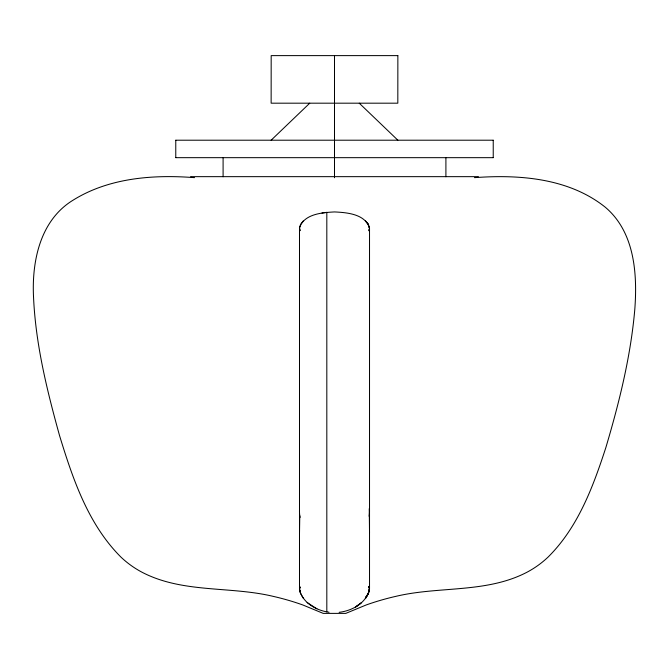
<?xml version="1.0" encoding="UTF-8"?>
<svg xmlns="http://www.w3.org/2000/svg" width="669" height="669" viewBox="0 0 669 669"><rect width="100%" height="100%" fill="white"/><g stroke="black" fill="none" stroke-linecap="round" stroke-linejoin="round"><path stroke-width="1" d="M223.095 176.758L223.095 157.667M299.495 533.686L299.787 515.791M329.039 612.227C316.328 610.513 302.246 602.752 299.495 589.289L299.495 227.945C303.835 213.955 322.082 212.583 334.5 211.931C347.052 212.533 365.6 214.047 369.522 228.355L369.522 588.879L368.443 592.918L365.399 598.579L368.443 593.478L369.522 587.884M299.495 589.289L300.005 586.93M368.87 230.78L369.522 228.355M299.787 227.217L300.557 224.399L303.224 220.971M368.979 230.245L369.522 228.296L368.443 224.399L365.399 220.854L368.443 224.316M368.443 593.478L365.399 597.894L368.443 593.47L369.522 588.611C367.038 602.744 352.362 610.789 339.15 612.319M271.137 140.206L309.747 103.185M321.956 213.018L326.815 212.332L326.815 611.892M474.488 177.653C519.269 174.333 568.893 178.105 605.269 207.206C634.597 231.967 637.473 273.579 634.814 309.195C630.758 356.259 619.285 402.362 605.863 447.536C593.102 486.789 577.999 527.456 548.07 557.093A95.299 95.299 0 0 1 526.971 572.238C486.447 593.378 439.215 586.019 395.973 596.322A260.233 260.233 0 0 0 366.286 604.927L345.798 613.381L323.202 613.381L302.714 604.927A260.233 260.233 0 0 0 273.027 596.322C229.785 586.011 182.553 593.378 142.029 572.238A95.299 95.299 0 0 1 120.93 557.093C88.149 524.345 72.829 478.987 59.566 435.67C47.064 390.579 35.716 344.669 33.567 297.738C31.619 261.897 39.889 220.594 72.77 200.365C108.738 177.803 153.142 174.442 194.512 177.653M175.88 140.206L493.12 140.206M175.88 157.667L493.12 157.667M190.606 176.658L478.394 176.658M316.88 608.823L307.121 602.501M359.253 103.185L397.863 140.206M303.224 598.103L300.557 593.478L299.495 589.105L300.557 593.47M368.803 586.562L369.522 588.11L368.803 586.387M368.979 587.114L369.522 588.703L368.979 586.772M368.979 586.864L369.522 588.879M299.495 227.903L300.005 230.546M299.495 227.945L300.005 230.696M369.246 508.649L369.522 532.817M493.229 140.206L493.229 157.667M445.905 157.667L445.905 176.758M334.5 55.619L334.5 177.762M175.771 140.206L175.771 157.667M369.48 509.611A35.022 35.005 0 0 1 369.146 516.267M300.055 517.471A35.022 35.005 0 0 1 299.503 509.845M368.937 226.465A35.022 15.328 0 0 1 369.305 227.569M299.946 587.106L299.495 589.029L299.946 587.173M360.884 603.12L355.515 607.051L360.884 603.12M397.821 55.619L271.179 55.619L271.137 103.185L397.821 103.185L397.863 55.619"/></g></svg>
